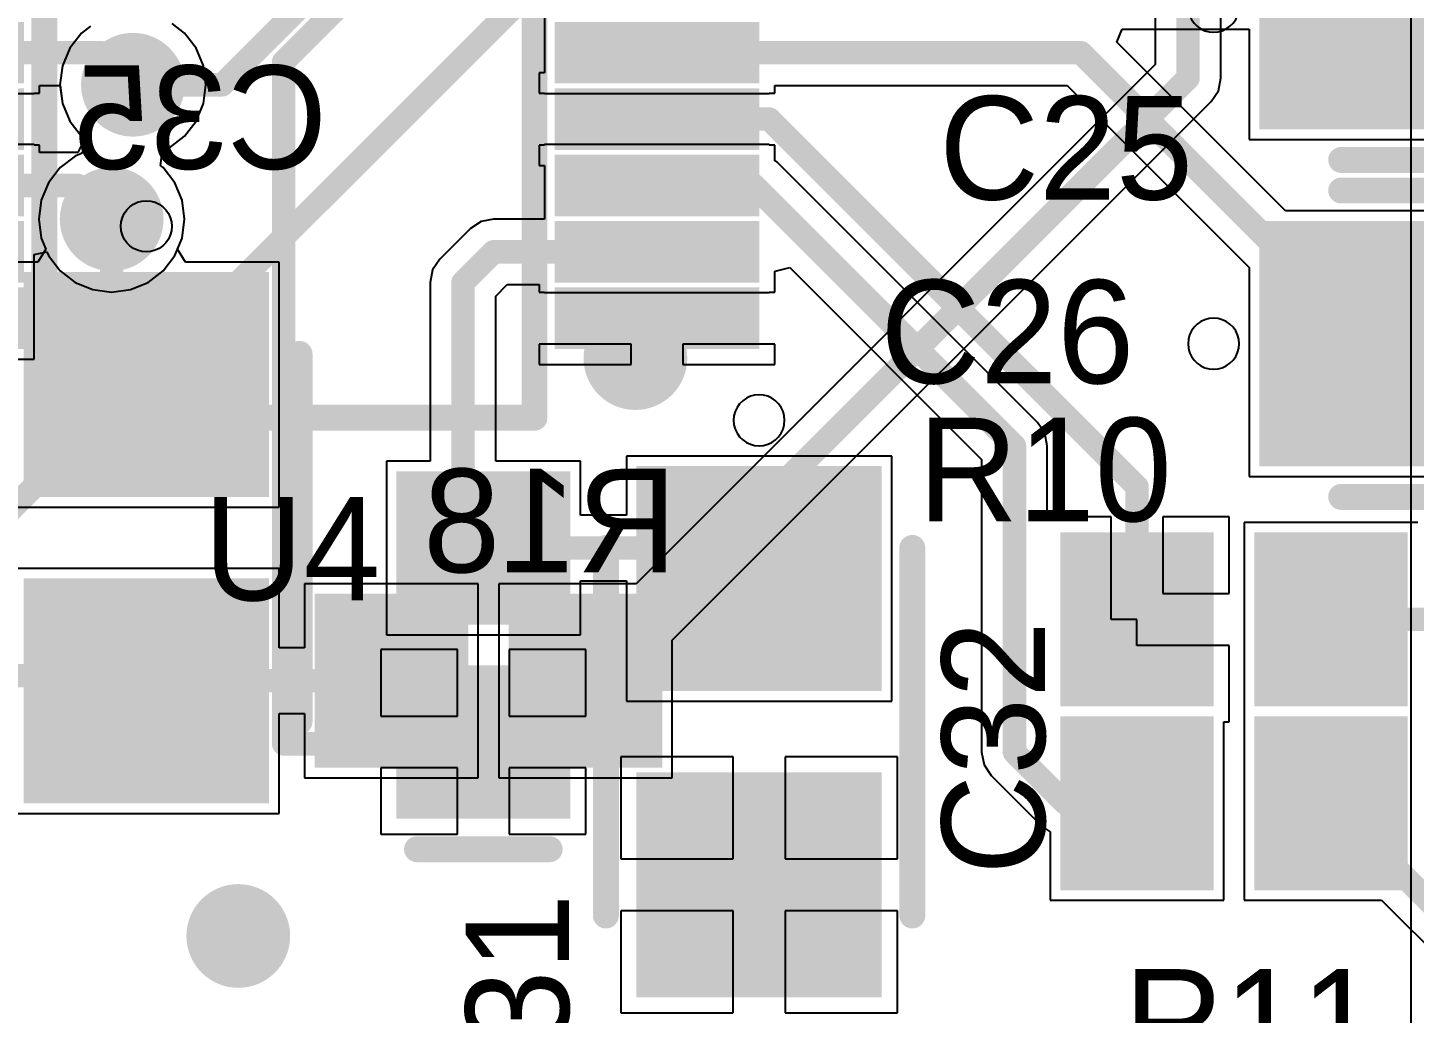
# Model space of a CAD drawing. Header units: millimetres. Extents: x 0 to 7.44, y -3.03 to 0.
# Drawn here: x 5.687 to 6.221, y -1.9 to -1.52 of the extents above; entities that cross this region are included whole.
import ezdxf

# ---------------------------------------------------------------- set-up
doc = ezdxf.new("R2010")
doc.units = ezdxf.units.MM
doc.header["$MEASUREMENT"] = 0
for name, color, linetype in [('BottomLayer', 5, 'Continuous'), ('BottomOverlay', 54, 'Continuous'), ('BottomPaste', 16, 'Continuous'), ('BottomSolder', 6, 'Continuous'), ('MidLayer1', 16, 'Continuous'), ('MidLayer2', 76, 'Continuous'), ('MultiLayer', 9, 'Continuous'), ('TopLayer', 1, 'Continuous'), ('TopOverlay', 2, 'Continuous'), ('TopPaste', 8, 'Continuous'), ('TopSolder', 216, 'Continuous'), ('ViaHoleLayer', 16, 'Continuous')]:
    doc.layers.add(name, color=color, linetype=linetype)

# ---------------------------------------------------------------- blocks, each defined once
blk = doc.blocks.new('WM8731_81')
at = {"layer": 'TopLayer'}
for points in [[(-0.17717, 0.15846), (-0.1063, 0.15846), (-0.17717, 0.17421), (-0.1063, 0.17421)], [(0.1063, 0.15846), (0.17716, 0.15846), (0.1063, 0.17421), (0.17716, 0.17421)], [(-0.17717, 0.13287), (-0.1063, 0.13287), (-0.17717, 0.14862), (-0.1063, 0.14862)], [(0.1063, 0.13287), (0.17716, 0.13287), (0.1063, 0.14862), (0.17716, 0.14862)], [(-0.17717, 0.10728), (-0.1063, 0.10728), (-0.17717, 0.12303), (-0.1063, 0.12303)], [(0.1063, 0.10728), (0.17716, 0.10728), (0.1063, 0.12303), (0.17716, 0.12303)], [(-0.17717, 0.08169), (-0.1063, 0.08169), (-0.17717, 0.09744), (-0.1063, 0.09744)], [(0.1063, 0.08169), (0.17716, 0.08169), (0.1063, 0.09744), (0.17716, 0.09744)], [(-0.17717, 0.0561), (-0.1063, 0.0561), (-0.17717, 0.07185), (-0.1063, 0.07185)], [(0.1063, 0.0561), (0.17716, 0.0561), (0.1063, 0.07185), (0.17716, 0.07185)], [(-0.17717, 0.03051), (-0.1063, 0.03051), (-0.17717, 0.04626), (-0.1063, 0.04626)], [(0.1063, 0.03051), (0.17716, 0.03051), (0.1063, 0.04626), (0.17716, 0.04626)], [(-0.17717, 0.00492), (-0.1063, 0.00492), (-0.17717, 0.02067), (-0.1063, 0.02067)], [(0.1063, 0.00492), (0.17716, 0.00492), (0.1063, 0.02067), (0.17716, 0.02067)], [(-0.17717, -0.02067), (-0.1063, -0.02067), (-0.17717, -0.00492), (-0.1063, -0.00492)], [(0.1063, -0.02067), (0.17716, -0.02067), (0.1063, -0.00492), (0.17716, -0.00492)], [(-0.17717, -0.04626), (-0.1063, -0.04626), (-0.17717, -0.03051), (-0.1063, -0.03051)], [(0.1063, -0.04626), (0.17716, -0.04626), (0.1063, -0.03051), (0.17716, -0.03051)], [(-0.17717, -0.07185), (-0.1063, -0.07185), (-0.17717, -0.0561), (-0.1063, -0.0561)], [(0.1063, -0.07185), (0.17716, -0.07185), (0.1063, -0.0561), (0.17716, -0.0561)], [(-0.17717, -0.09744), (-0.1063, -0.09744), (-0.17717, -0.08169), (-0.1063, -0.08169)], [(0.1063, -0.09744), (0.17716, -0.09744), (0.1063, -0.08169), (0.17716, -0.08169)], [(-0.17717, -0.12303), (-0.1063, -0.12303), (-0.17717, -0.10728), (-0.1063, -0.10728)], [(0.1063, -0.12303), (0.17716, -0.12303), (0.1063, -0.10728), (0.17716, -0.10728)], [(-0.17717, -0.14862), (-0.1063, -0.14862), (-0.17717, -0.13287), (-0.1063, -0.13287)], [(0.1063, -0.14862), (0.17716, -0.14862), (0.1063, -0.13287), (0.17716, -0.13287)], [(-0.17717, -0.17421), (-0.1063, -0.17421), (-0.17717, -0.15846), (-0.1063, -0.15846)], [(0.1063, -0.17421), (0.17717, -0.17421), (0.1063, -0.15846), (0.17717, -0.15846)]]:
    blk.add_solid(points, dxfattribs=at)
at = {"layer": 'TopOverlay', "const_width": 0.01}
for points in [[(-0.0945, 0.20472), (-0.02757, 0.20472)], [(-0.0945, -0.20472), (-0.0945, 0.20472)], [(0.02757, 0.20472), (0.0945, 0.20472)], [(0.0945, -0.20472), (0.0945, 0.20472)], [(-0.0945, -0.20472), (0.0945, -0.20472)]]:
    blk.add_lwpolyline(points, dxfattribs=at)
at = {"layer": 'TopOverlay', "const_width": 0.005}
for points in [[(-0.097, 0.20472, 1), (-0.092, 0.20472, 1)], [(-0.097, 0.20472, 1), (-0.092, 0.20472, 1)], [(-0.03007, 0.20472, 1), (-0.02507, 0.20472, 1)], [(-0.03004, 0.20488, 1), (-0.02504, 0.20488, 1)], [(0.02504, 0.20488, 1), (0.03004, 0.20488, 1)], [(0.02507, 0.20472, 1), (0.03007, 0.20472, 1)], [(0.092, 0.20472, 1), (0.097, 0.20472, 1)], [(0.092, 0.20472, 1), (0.097, 0.20472, 1)], [(-0.097, -0.20472, 1), (-0.092, -0.20472, 1)], [(-0.097, -0.20472, 1), (-0.092, -0.20472, 1)], [(0.092, -0.20472, 1), (0.097, -0.20472, 1)], [(0.092, -0.20472, 1), (0.097, -0.20472, 1)]]:
    blk.add_lwpolyline(points, format="xyb", close=True, dxfattribs=at)
at = {"layer": 'TopOverlay', "const_width": 0.01}
blk.add_lwpolyline([(0.02754, 0.20488, -1.150378), (-0.02754, 0.20488)], format="xyb", dxfattribs=at)
at = {"layer": 'TopPaste'}
for points in [[(-0.17717, 0.15846), (-0.1063, 0.15846), (-0.17717, 0.17421), (-0.1063, 0.17421)], [(0.1063, 0.15846), (0.17716, 0.15846), (0.1063, 0.17421), (0.17716, 0.17421)], [(-0.17717, 0.13287), (-0.1063, 0.13287), (-0.17717, 0.14862), (-0.1063, 0.14862)], [(0.1063, 0.13287), (0.17716, 0.13287), (0.1063, 0.14862), (0.17716, 0.14862)], [(-0.17717, 0.10728), (-0.1063, 0.10728), (-0.17717, 0.12303), (-0.1063, 0.12303)], [(0.1063, 0.10728), (0.17716, 0.10728), (0.1063, 0.12303), (0.17716, 0.12303)], [(-0.17717, 0.08169), (-0.1063, 0.08169), (-0.17717, 0.09744), (-0.1063, 0.09744)], [(0.1063, 0.08169), (0.17716, 0.08169), (0.1063, 0.09744), (0.17716, 0.09744)], [(-0.17717, 0.0561), (-0.1063, 0.0561), (-0.17717, 0.07185), (-0.1063, 0.07185)], [(0.1063, 0.0561), (0.17716, 0.0561), (0.1063, 0.07185), (0.17716, 0.07185)], [(-0.17717, 0.03051), (-0.1063, 0.03051), (-0.17717, 0.04626), (-0.1063, 0.04626)], [(0.1063, 0.03051), (0.17716, 0.03051), (0.1063, 0.04626), (0.17716, 0.04626)], [(-0.17717, 0.00492), (-0.1063, 0.00492), (-0.17717, 0.02067), (-0.1063, 0.02067)], [(0.1063, 0.00492), (0.17716, 0.00492), (0.1063, 0.02067), (0.17716, 0.02067)], [(-0.17717, -0.02067), (-0.1063, -0.02067), (-0.17717, -0.00492), (-0.1063, -0.00492)], [(0.1063, -0.02067), (0.17716, -0.02067), (0.1063, -0.00492), (0.17716, -0.00492)], [(-0.17717, -0.04626), (-0.1063, -0.04626), (-0.17717, -0.03051), (-0.1063, -0.03051)], [(0.1063, -0.04626), (0.17716, -0.04626), (0.1063, -0.03051), (0.17716, -0.03051)], [(-0.17717, -0.07185), (-0.1063, -0.07185), (-0.17717, -0.0561), (-0.1063, -0.0561)], [(0.1063, -0.07185), (0.17716, -0.07185), (0.1063, -0.0561), (0.17716, -0.0561)], [(-0.17717, -0.09744), (-0.1063, -0.09744), (-0.17717, -0.08169), (-0.1063, -0.08169)], [(0.1063, -0.09744), (0.17716, -0.09744), (0.1063, -0.08169), (0.17716, -0.08169)], [(-0.17717, -0.12303), (-0.1063, -0.12303), (-0.17717, -0.10728), (-0.1063, -0.10728)], [(0.1063, -0.12303), (0.17716, -0.12303), (0.1063, -0.10728), (0.17716, -0.10728)], [(-0.17717, -0.14862), (-0.1063, -0.14862), (-0.17717, -0.13287), (-0.1063, -0.13287)], [(0.1063, -0.14862), (0.17716, -0.14862), (0.1063, -0.13287), (0.17716, -0.13287)], [(-0.17717, -0.17421), (-0.1063, -0.17421), (-0.17717, -0.15846), (-0.1063, -0.15846)], [(0.1063, -0.17421), (0.17717, -0.17421), (0.1063, -0.15846), (0.17717, -0.15846)]]:
    blk.add_solid(points, dxfattribs=at)
at = {"layer": 'TopSolder'}
for points in [[(-0.18117, 0.15446), (-0.1023, 0.15446), (-0.18117, 0.17821), (-0.1023, 0.17821)], [(0.1023, 0.15446), (0.18116, 0.15446), (0.1023, 0.17821), (0.18116, 0.17821)], [(-0.18117, 0.12887), (-0.1023, 0.12887), (-0.18117, 0.15262), (-0.1023, 0.15262)], [(0.1023, 0.12887), (0.18116, 0.12887), (0.1023, 0.15262), (0.18116, 0.15262)], [(-0.18117, 0.10328), (-0.1023, 0.10328), (-0.18117, 0.12703), (-0.1023, 0.12703)], [(0.1023, 0.10328), (0.18116, 0.10328), (0.1023, 0.12703), (0.18116, 0.12703)], [(-0.18117, 0.07769), (-0.1023, 0.07769), (-0.18117, 0.10144), (-0.1023, 0.10144)], [(0.1023, 0.07769), (0.18116, 0.07769), (0.1023, 0.10144), (0.18116, 0.10144)], [(-0.18117, 0.0521), (-0.1023, 0.0521), (-0.18117, 0.07585), (-0.1023, 0.07585)], [(0.1023, 0.0521), (0.18116, 0.0521), (0.1023, 0.07585), (0.18116, 0.07585)], [(-0.18117, 0.02651), (-0.1023, 0.02651), (-0.18117, 0.05026), (-0.1023, 0.05026)], [(0.1023, 0.02651), (0.18116, 0.02651), (0.1023, 0.05026), (0.18116, 0.05026)], [(-0.18117, 0.00092), (-0.1023, 0.00092), (-0.18117, 0.02467), (-0.1023, 0.02467)], [(0.1023, 0.00092), (0.18116, 0.00092), (0.1023, 0.02467), (0.18116, 0.02467)], [(-0.18117, -0.02467), (-0.1023, -0.02467), (-0.18117, -0.00092), (-0.1023, -0.00092)], [(0.1023, -0.02467), (0.18116, -0.02467), (0.1023, -0.00092), (0.18116, -0.00092)], [(-0.18117, -0.05026), (-0.1023, -0.05026), (-0.18117, -0.02651), (-0.1023, -0.02651)], [(0.1023, -0.05026), (0.18116, -0.05026), (0.1023, -0.02651), (0.18116, -0.02651)], [(-0.18117, -0.07585), (-0.1023, -0.07585), (-0.18117, -0.0521), (-0.1023, -0.0521)], [(0.1023, -0.07585), (0.18116, -0.07585), (0.1023, -0.0521), (0.18116, -0.0521)], [(-0.18117, -0.10144), (-0.1023, -0.10144), (-0.18117, -0.07769), (-0.1023, -0.07769)], [(0.1023, -0.10144), (0.18116, -0.10144), (0.1023, -0.07769), (0.18116, -0.07769)], [(-0.18117, -0.12703), (-0.1023, -0.12703), (-0.18117, -0.10328), (-0.1023, -0.10328)], [(0.1023, -0.12703), (0.18116, -0.12703), (0.1023, -0.10328), (0.18116, -0.10328)], [(-0.18117, -0.15262), (-0.1023, -0.15262), (-0.18117, -0.12887), (-0.1023, -0.12887)], [(0.1023, -0.15262), (0.18116, -0.15262), (0.1023, -0.12887), (0.18116, -0.12887)], [(-0.18117, -0.17821), (-0.1023, -0.17821), (-0.18117, -0.15446), (-0.1023, -0.15446)], [(0.1023, -0.17821), (0.18117, -0.17821), (0.1023, -0.15446), (0.18117, -0.15446)]]:
    blk.add_solid(points, dxfattribs=at)
blk = doc.blocks.new('RES_0805_82')
at = {"layer": 'TopLayer'}
for points in [[(-0.06299, -0.02953), (-0.01181, -0.02953), (-0.06299, 0.02953), (-0.01181, 0.02953)], [(0.01181, -0.02953), (0.06299, -0.02953), (0.01181, 0.02953), (0.06299, 0.02953)]]:
    blk.add_solid(points, dxfattribs=at)
at = {"layer": 'TopPaste'}
for points in [[(-0.06299, -0.02953), (-0.01181, -0.02953), (-0.06299, 0.02953), (-0.01181, 0.02953)], [(0.01181, -0.02953), (0.06299, -0.02953), (0.01181, 0.02953), (0.06299, 0.02953)]]:
    blk.add_solid(points, dxfattribs=at)
at = {"layer": 'TopSolder'}
for points in [[(-0.06699, -0.03353), (-0.00781, -0.03353), (-0.06699, 0.03353), (-0.00781, 0.03353)], [(0.00781, -0.03353), (0.06699, -0.03353), (0.00781, 0.03353), (0.06699, 0.03353)]]:
    blk.add_solid(points, dxfattribs=at)
blk = doc.blocks.new('CAPAE_4_3_4_3_5_4_84')
at = {"layer": 'TopLayer'}
for points in [[(-0.08268, -0.04331), (-0.00394, -0.04331), (-0.08268, 0.04331), (-0.00394, 0.04331)], [(0.03543, -0.04331), (0.11417, -0.04331), (0.03543, 0.04331), (0.11417, 0.04331)]]:
    blk.add_solid(points, dxfattribs=at)
at = {"layer": 'TopOverlay'}
for p, q in [((-0.11187, 0.00632), (-0.11285, 0.00492)), ((-0.11066, 0.00754), (-0.11187, 0.00632)), ((-0.10925, 0.00852), (-0.11066, 0.00754)), ((-0.1077, 0.00924), (-0.10925, 0.00852)), ((-0.10604, 0.00969), (-0.1077, 0.00924)), ((-0.10433, 0.00984), (-0.10604, 0.00969)), ((-0.10262, 0.00969), (-0.10433, 0.00984)), ((-0.10096, 0.00924), (-0.10262, 0.00969)), ((-0.09941, 0.00852), (-0.10096, 0.00924)), ((-0.098, 0.00754), (-0.09941, 0.00852)), ((-0.09679, 0.00632), (-0.098, 0.00754)), ((-0.09581, 0.00492), (-0.09679, 0.00632)), ((-0.11402, 0.00171), (-0.11417, 0)), ((-0.11417, 0), (-0.11402, -0.00171)), ((-0.11358, 0.00337), (-0.11402, 0.00171)), ((-0.11285, 0.00492), (-0.11358, 0.00337)), ((-0.09508, 0.00337), (-0.09581, 0.00492)), ((-0.09464, 0.00171), (-0.09508, 0.00337)), ((-0.09449, 0), (-0.09464, 0.00171)), ((-0.09464, -0.00171), (-0.09449, 0)), ((-0.09449, 0), (-0.09449, 0)), ((-0.11402, -0.00171), (-0.11358, -0.00337)), ((-0.11358, -0.00337), (-0.11285, -0.00492)), ((-0.11285, -0.00492), (-0.11187, -0.00632)), ((-0.09679, -0.00632), (-0.09581, -0.00492)), ((-0.09581, -0.00492), (-0.09508, -0.00337)), ((-0.09508, -0.00337), (-0.09464, -0.00171)), ((-0.11187, -0.00632), (-0.11066, -0.00754)), ((-0.11066, -0.00754), (-0.10925, -0.00852)), ((-0.10925, -0.00852), (-0.1077, -0.00924)), ((-0.1077, -0.00924), (-0.10604, -0.00969)), ((-0.10604, -0.00969), (-0.10433, -0.00984)), ((-0.10433, -0.00984), (-0.10262, -0.00969)), ((-0.10262, -0.00969), (-0.10096, -0.00924)), ((-0.10096, -0.00924), (-0.09941, -0.00852)), ((-0.09941, -0.00852), (-0.098, -0.00754)), ((-0.098, -0.00754), (-0.09679, -0.00632))]:
    blk.add_line(p, q, dxfattribs=at)
at = {"layer": 'TopOverlay', "const_width": 0.01}
for points in [[(0.08661, 0.05906), (-0.05512, 0.05906)], [(0.08661, -0.05906), (-0.05512, -0.05906)]]:
    blk.add_lwpolyline(points, dxfattribs=at)
at = {"layer": 'TopOverlay', "const_width": 0.005}
for points in [[(-0.05762, 0.05906, 1), (-0.05262, 0.05906, 1)], [(0.08411, 0.05906, 1), (0.08911, 0.05906, 1)], [(-0.05762, -0.05906, 1), (-0.05262, -0.05906, 1)], [(0.08411, -0.05906, 1), (0.08911, -0.05906, 1)]]:
    blk.add_lwpolyline(points, format="xyb", close=True, dxfattribs=at)
at = {"layer": 'TopPaste'}
for points in [[(-0.08268, -0.04331), (-0.00394, -0.04331), (-0.08268, 0.04331), (-0.00394, 0.04331)], [(0.03543, -0.04331), (0.11417, -0.04331), (0.03543, 0.04331), (0.11417, 0.04331)]]:
    blk.add_solid(points, dxfattribs=at)
at = {"layer": 'TopSolder'}
for points in [[(-0.08668, -0.04731), (0.00006, -0.04731), (-0.08668, 0.04731), (0.00006, 0.04731)], [(0.03143, -0.04731), (0.11817, -0.04731), (0.03143, 0.04731), (0.11817, 0.04731)]]:
    blk.add_solid(points, dxfattribs=at)
blk = doc.blocks.new('CAPAE_4_3_4_3_5_4_86')
at = {"layer": 'TopLayer'}
for points in [[(-0.08268, -0.04331), (-0.00394, -0.04331), (-0.08268, 0.04331), (-0.00394, 0.04331)], [(0.03543, -0.04331), (0.11417, -0.04331), (0.03543, 0.04331), (0.11417, 0.04331)]]:
    blk.add_solid(points, dxfattribs=at)
at = {"layer": 'TopOverlay'}
for p, q in [((-0.11187, 0.00632), (-0.11285, 0.00492)), ((-0.11066, 0.00754), (-0.11187, 0.00632)), ((-0.10925, 0.00852), (-0.11066, 0.00754)), ((-0.1077, 0.00924), (-0.10925, 0.00852)), ((-0.10604, 0.00969), (-0.1077, 0.00924)), ((-0.10433, 0.00984), (-0.10604, 0.00969)), ((-0.10262, 0.00969), (-0.10433, 0.00984)), ((-0.10096, 0.00924), (-0.10262, 0.00969)), ((-0.09941, 0.00852), (-0.10096, 0.00924)), ((-0.098, 0.00754), (-0.09941, 0.00852)), ((-0.09679, 0.00632), (-0.098, 0.00754)), ((-0.09581, 0.00492), (-0.09679, 0.00632)), ((-0.11402, 0.00171), (-0.11417, 0)), ((-0.11417, 0), (-0.11402, -0.00171)), ((-0.11358, 0.00337), (-0.11402, 0.00171)), ((-0.11285, 0.00492), (-0.11358, 0.00337)), ((-0.09508, 0.00337), (-0.09581, 0.00492)), ((-0.09464, 0.00171), (-0.09508, 0.00337)), ((-0.09449, 0), (-0.09464, 0.00171)), ((-0.09464, -0.00171), (-0.09449, 0)), ((-0.09449, 0), (-0.09449, 0)), ((-0.11402, -0.00171), (-0.11358, -0.00337)), ((-0.11358, -0.00337), (-0.11285, -0.00492)), ((-0.11285, -0.00492), (-0.11187, -0.00632)), ((-0.09679, -0.00632), (-0.09581, -0.00492)), ((-0.09581, -0.00492), (-0.09508, -0.00337)), ((-0.09508, -0.00337), (-0.09464, -0.00171)), ((-0.11187, -0.00632), (-0.11066, -0.00754)), ((-0.11066, -0.00754), (-0.10925, -0.00852)), ((-0.10925, -0.00852), (-0.1077, -0.00924)), ((-0.1077, -0.00924), (-0.10604, -0.00969)), ((-0.10604, -0.00969), (-0.10433, -0.00984)), ((-0.10433, -0.00984), (-0.10262, -0.00969)), ((-0.10262, -0.00969), (-0.10096, -0.00924)), ((-0.10096, -0.00924), (-0.09941, -0.00852)), ((-0.09941, -0.00852), (-0.098, -0.00754)), ((-0.098, -0.00754), (-0.09679, -0.00632))]:
    blk.add_line(p, q, dxfattribs=at)
at = {"layer": 'TopOverlay', "const_width": 0.01}
for points in [[(-0.05512, 0.05906), (0.08661, 0.05906)], [(-0.05512, -0.05906), (0.08661, -0.05906)]]:
    blk.add_lwpolyline(points, dxfattribs=at)
at = {"layer": 'TopOverlay', "const_width": 0.005}
for points in [[(-0.05762, 0.05906, 1), (-0.05262, 0.05906, 1)], [(0.08411, 0.05906, 1), (0.08911, 0.05906, 1)], [(-0.05762, -0.05906, 1), (-0.05262, -0.05906, 1)], [(0.08411, -0.05906, 1), (0.08911, -0.05906, 1)]]:
    blk.add_lwpolyline(points, format="xyb", close=True, dxfattribs=at)
at = {"layer": 'TopPaste'}
for points in [[(-0.08268, -0.04331), (-0.00394, -0.04331), (-0.08268, 0.04331), (-0.00394, 0.04331)], [(0.03543, -0.04331), (0.11417, -0.04331), (0.03543, 0.04331), (0.11417, 0.04331)]]:
    blk.add_solid(points, dxfattribs=at)
at = {"layer": 'TopSolder'}
for points in [[(-0.08668, -0.04731), (0.00006, -0.04731), (-0.08668, 0.04731), (0.00006, 0.04731)], [(0.03143, -0.04731), (0.11817, -0.04731), (0.03143, 0.04731), (0.11817, 0.04731)]]:
    blk.add_solid(points, dxfattribs=at)
blk = doc.blocks.new('CAPAE_4_3_4_3_5_4_150')
at = {"layer": 'TopLayer'}
for points in [[(-0.08268, -0.04331), (-0.00394, -0.04331), (-0.08268, 0.04331), (-0.00394, 0.04331)], [(0.03543, -0.04331), (0.11417, -0.04331), (0.03543, 0.04331), (0.11417, 0.04331)]]:
    blk.add_solid(points, dxfattribs=at)
at = {"layer": 'TopOverlay'}
for p, q in [((-0.11187, 0.00632), (-0.11285, 0.00492)), ((-0.11066, 0.00754), (-0.11187, 0.00632)), ((-0.10925, 0.00852), (-0.11066, 0.00754)), ((-0.1077, 0.00924), (-0.10925, 0.00852)), ((-0.10604, 0.00969), (-0.1077, 0.00924)), ((-0.10433, 0.00984), (-0.10604, 0.00969)), ((-0.10262, 0.00969), (-0.10433, 0.00984)), ((-0.10096, 0.00924), (-0.10262, 0.00969)), ((-0.09941, 0.00852), (-0.10096, 0.00924)), ((-0.098, 0.00754), (-0.09941, 0.00852)), ((-0.09679, 0.00632), (-0.098, 0.00754)), ((-0.09581, 0.00492), (-0.09679, 0.00632)), ((-0.11402, 0.00171), (-0.11417, 0)), ((-0.11417, 0), (-0.11402, -0.00171)), ((-0.11358, 0.00337), (-0.11402, 0.00171)), ((-0.11285, 0.00492), (-0.11358, 0.00337)), ((-0.09508, 0.00337), (-0.09581, 0.00492)), ((-0.09464, 0.00171), (-0.09508, 0.00337)), ((-0.09449, 0), (-0.09464, 0.00171)), ((-0.09464, -0.00171), (-0.09449, 0)), ((-0.09449, 0), (-0.09449, 0)), ((-0.11402, -0.00171), (-0.11358, -0.00337)), ((-0.11358, -0.00337), (-0.11285, -0.00492)), ((-0.11285, -0.00492), (-0.11187, -0.00632)), ((-0.09679, -0.00632), (-0.09581, -0.00492)), ((-0.09581, -0.00492), (-0.09508, -0.00337)), ((-0.09508, -0.00337), (-0.09464, -0.00171)), ((-0.11187, -0.00632), (-0.11066, -0.00754)), ((-0.11066, -0.00754), (-0.10925, -0.00852)), ((-0.10925, -0.00852), (-0.1077, -0.00924)), ((-0.1077, -0.00924), (-0.10604, -0.00969)), ((-0.10604, -0.00969), (-0.10433, -0.00984)), ((-0.10433, -0.00984), (-0.10262, -0.00969)), ((-0.10262, -0.00969), (-0.10096, -0.00924)), ((-0.10096, -0.00924), (-0.09941, -0.00852)), ((-0.09941, -0.00852), (-0.098, -0.00754)), ((-0.098, -0.00754), (-0.09679, -0.00632))]:
    blk.add_line(p, q, dxfattribs=at)
at = {"layer": 'TopOverlay', "const_width": 0.01}
for points in [[(-0.05512, 0.05906), (0.08661, 0.05906)], [(-0.05512, -0.05906), (0.08661, -0.05906)]]:
    blk.add_lwpolyline(points, dxfattribs=at)
at = {"layer": 'TopOverlay', "const_width": 0.005}
for points in [[(-0.05762, 0.05906, 1), (-0.05262, 0.05906, 1)], [(0.08411, 0.05906, 1), (0.08911, 0.05906, 1)], [(-0.05762, -0.05906, 1), (-0.05262, -0.05906, 1)], [(0.08411, -0.05906, 1), (0.08911, -0.05906, 1)]]:
    blk.add_lwpolyline(points, format="xyb", close=True, dxfattribs=at)
at = {"layer": 'TopPaste'}
for points in [[(-0.08268, -0.04331), (-0.00394, -0.04331), (-0.08268, 0.04331), (-0.00394, 0.04331)], [(0.03543, -0.04331), (0.11417, -0.04331), (0.03543, 0.04331), (0.11417, 0.04331)]]:
    blk.add_solid(points, dxfattribs=at)
at = {"layer": 'TopSolder'}
for points in [[(-0.08668, -0.04731), (0.00006, -0.04731), (-0.08668, 0.04731), (0.00006, 0.04731)], [(0.03143, -0.04731), (0.11817, -0.04731), (0.03143, 0.04731), (0.11817, 0.04731)]]:
    blk.add_solid(points, dxfattribs=at)
blk = doc.blocks.new('RES_0805_B_151')
at = {"layer": 'BottomLayer'}
for points in [[(-0.06299, -0.02953), (-0.01181, -0.02953), (-0.06299, 0.02953), (-0.01181, 0.02953)], [(0.01181, -0.02953), (0.06299, -0.02953), (0.01181, 0.02953), (0.06299, 0.02953)]]:
    blk.add_solid(points, dxfattribs=at)
at = {"layer": 'BottomPaste'}
for points in [[(-0.06299, -0.02953), (-0.01181, -0.02953), (-0.06299, 0.02953), (-0.01181, 0.02953)], [(0.01181, -0.02953), (0.06299, -0.02953), (0.01181, 0.02953), (0.06299, 0.02953)]]:
    blk.add_solid(points, dxfattribs=at)
at = {"layer": 'BottomSolder'}
for points in [[(-0.06699, -0.03353), (-0.00781, -0.03353), (-0.06699, 0.03353), (-0.00781, 0.03353)], [(0.00781, -0.03353), (0.06699, -0.03353), (0.00781, 0.03353), (0.06699, 0.03353)]]:
    blk.add_solid(points, dxfattribs=at)
blk = doc.blocks.new('RES_0805_153')
at = {"layer": 'TopLayer'}
for points in [[(-0.06299, -0.02953), (-0.01181, -0.02953), (-0.06299, 0.02953), (-0.01181, 0.02953)], [(0.01181, -0.02953), (0.06299, -0.02953), (0.01181, 0.02953), (0.06299, 0.02953)]]:
    blk.add_solid(points, dxfattribs=at)
at = {"layer": 'TopPaste'}
for points in [[(-0.06299, -0.02953), (-0.01181, -0.02953), (-0.06299, 0.02953), (-0.01181, 0.02953)], [(0.01181, -0.02953), (0.06299, -0.02953), (0.01181, 0.02953), (0.06299, 0.02953)]]:
    blk.add_solid(points, dxfattribs=at)
at = {"layer": 'TopSolder'}
for points in [[(-0.06699, -0.03353), (-0.00781, -0.03353), (-0.06699, 0.03353), (-0.00781, 0.03353)], [(0.00781, -0.03353), (0.06699, -0.03353), (0.00781, 0.03353), (0.06699, 0.03353)]]:
    blk.add_solid(points, dxfattribs=at)
blk = doc.blocks.new('CAPAE_4_3_4_3_5_4_B_197')
at = {"layer": 'BottomLayer'}
for points in [[(-0.08268, -0.04331), (-0.00394, -0.04331), (-0.08268, 0.04331), (-0.00394, 0.04331)], [(0.03543, -0.04331), (0.11417, -0.04331), (0.03543, 0.04331), (0.11417, 0.04331)]]:
    blk.add_solid(points, dxfattribs=at)
at = {"layer": 'BottomOverlay'}
for p, q in [((-0.11285, 0.00492), (-0.11187, 0.00632)), ((-0.11187, 0.00632), (-0.11066, 0.00754)), ((-0.11066, 0.00754), (-0.10925, 0.00852)), ((-0.10925, 0.00852), (-0.1077, 0.00924)), ((-0.1077, 0.00924), (-0.10604, 0.00969)), ((-0.10604, 0.00969), (-0.10433, 0.00984)), ((-0.10433, 0.00984), (-0.10262, 0.00969)), ((-0.10262, 0.00969), (-0.10096, 0.00924)), ((-0.10096, 0.00924), (-0.09941, 0.00852)), ((-0.09941, 0.00852), (-0.098, 0.00754)), ((-0.098, 0.00754), (-0.09679, 0.00632)), ((-0.09679, 0.00632), (-0.09581, 0.00492)), ((-0.11417, 0), (-0.11402, 0.00171)), ((-0.11402, -0.00171), (-0.11417, 0)), ((-0.11402, 0.00171), (-0.11358, 0.00337)), ((-0.11358, 0.00337), (-0.11285, 0.00492)), ((-0.09581, 0.00492), (-0.09508, 0.00337)), ((-0.09508, 0.00337), (-0.09464, 0.00171)), ((-0.09464, 0.00171), (-0.09449, 0)), ((-0.09449, 0), (-0.09464, -0.00171)), ((-0.09449, 0), (-0.09449, 0)), ((-0.11358, -0.00337), (-0.11402, -0.00171)), ((-0.11285, -0.00492), (-0.11358, -0.00337)), ((-0.11187, -0.00632), (-0.11285, -0.00492)), ((-0.09581, -0.00492), (-0.09679, -0.00632)), ((-0.09508, -0.00337), (-0.09581, -0.00492)), ((-0.09464, -0.00171), (-0.09508, -0.00337)), ((-0.11066, -0.00754), (-0.11187, -0.00632)), ((-0.10925, -0.00852), (-0.11066, -0.00754)), ((-0.1077, -0.00924), (-0.10925, -0.00852)), ((-0.10604, -0.00969), (-0.1077, -0.00924)), ((-0.10433, -0.00984), (-0.10604, -0.00969)), ((-0.10262, -0.00969), (-0.10433, -0.00984)), ((-0.10096, -0.00924), (-0.10262, -0.00969)), ((-0.09941, -0.00852), (-0.10096, -0.00924)), ((-0.098, -0.00754), (-0.09941, -0.00852)), ((-0.09679, -0.00632), (-0.098, -0.00754))]:
    blk.add_line(p, q, dxfattribs=at)
at = {"layer": 'BottomOverlay', "const_width": 0.01}
for points in [[(0.08661, 0.05906), (-0.05512, 0.05906)], [(0.08661, -0.05906), (-0.05512, -0.05906)]]:
    blk.add_lwpolyline(points, dxfattribs=at)
at = {"layer": 'BottomOverlay', "const_width": 0.005}
for points in [[(-0.05762, 0.05906, 1), (-0.05262, 0.05906, 1)], [(0.08411, 0.05906, 1), (0.08911, 0.05906, 1)], [(-0.05762, -0.05906, 1), (-0.05262, -0.05906, 1)], [(0.08411, -0.05906, 1), (0.08911, -0.05906, 1)]]:
    blk.add_lwpolyline(points, format="xyb", close=True, dxfattribs=at)
at = {"layer": 'BottomPaste'}
for points in [[(-0.08268, -0.04331), (-0.00394, -0.04331), (-0.08268, 0.04331), (-0.00394, 0.04331)], [(0.03543, -0.04331), (0.11417, -0.04331), (0.03543, 0.04331), (0.11417, 0.04331)]]:
    blk.add_solid(points, dxfattribs=at)
at = {"layer": 'BottomSolder'}
for points in [[(-0.08668, -0.04731), (0.00006, -0.04731), (-0.08668, 0.04731), (0.00006, 0.04731)], [(0.03143, -0.04731), (0.11817, -0.04731), (0.03143, 0.04731), (0.11817, 0.04731)]]:
    blk.add_solid(points, dxfattribs=at)
blk = doc.blocks.new('CAP_0805_198')
at = {"layer": 'TopLayer'}
for points in [[(-0.05511, -0.02953), (-0.00393, -0.02953), (-0.05511, 0.02953), (-0.00393, 0.02953)], [(0.0197, -0.02953), (0.07088, -0.02953), (0.0197, 0.02953), (0.07088, 0.02953)]]:
    blk.add_solid(points, dxfattribs=at)
at = {"layer": 'TopOverlay', "const_width": 0.01}
blk.add_lwpolyline([(-0.07088, 0.02557), (-0.07088, -0.02557)], dxfattribs=at)
at = {"layer": 'TopOverlay', "const_width": 0.005}
for points in [[(-0.07338, 0.02557, 1), (-0.06838, 0.02557, 1)], [(-0.07338, -0.02557, 1), (-0.06838, -0.02557, 1)]]:
    blk.add_lwpolyline(points, format="xyb", close=True, dxfattribs=at)
at = {"layer": 'TopPaste'}
for points in [[(-0.05511, -0.02953), (-0.00393, -0.02953), (-0.05511, 0.02953), (-0.00393, 0.02953)], [(0.0197, -0.02953), (0.07088, -0.02953), (0.0197, 0.02953), (0.07088, 0.02953)]]:
    blk.add_solid(points, dxfattribs=at)
at = {"layer": 'TopSolder'}
for points in [[(-0.05911, -0.03353), (0.00007, -0.03353), (-0.05911, 0.03353), (0.00007, 0.03353)], [(0.0157, -0.03353), (0.07488, -0.03353), (0.0157, 0.03353), (0.07488, 0.03353)]]:
    blk.add_solid(points, dxfattribs=at)

msp = doc.modelspace()

# ---------------------------------------------------------------- linework, layer by layer
at = {"layer": 'BottomLayer'}
for p, q in [((6.2197, -1.09862), (6.2197, -2.33235)), ((6.12121, -1.17913), (6.12121, -1.53413)), ((6.1465, -1.53937), (6.1465, -1.17913)), ((5.70722, -1.52201), (5.70275, -1.52783)), ((5.71077, -1.51929), (5.70722, -1.52201)), ((5.74698, -1.52201), (5.74218, -1.51833)), ((5.75145, -1.52783), (5.74698, -1.52201)), ((5.70275, -1.52783), (5.69995, -1.53461)), ((5.75426, -1.53461), (5.75145, -1.52783)), ((5.69995, -1.53461), (5.69899, -1.54189)), ((5.75522, -1.54189), (5.75426, -1.53461)), ((6.12121, -1.53413), (5.92109, -1.73425)), ((6.14554, -1.54421), (6.1465, -1.53937)), ((5.69899, -1.54189), (5.69995, -1.54917)), ((5.75426, -1.54917), (5.75522, -1.54189)), ((6.1428, -1.54831), (6.14554, -1.54421)), ((5.69995, -1.54917), (5.70275, -1.55595)), ((5.75145, -1.55595), (5.75426, -1.54917)), ((5.93504, -1.75607), (6.1428, -1.54831)), ((5.70275, -1.55595), (5.70722, -1.56177)), ((5.74698, -1.56177), (5.75145, -1.55595)), ((5.70722, -1.56177), (5.70825, -1.56255)), ((5.70825, -1.56255), (5.70749, -1.56828)), ((5.74116, -1.56624), (5.74698, -1.56177)), ((5.70485, -1.56937), (5.69903, -1.57384)), ((5.70749, -1.56828), (5.70485, -1.56937)), ((5.73777, -1.57306), (5.73852, -1.56733)), ((5.73852, -1.56733), (5.74116, -1.56624)), ((5.69903, -1.57384), (5.69456, -1.57966)), ((5.73879, -1.57384), (5.73777, -1.57306)), ((5.74326, -1.57966), (5.73879, -1.57384)), ((5.69456, -1.57966), (5.69175, -1.58644)), ((5.74607, -1.58644), (5.74326, -1.57966)), ((5.69175, -1.58644), (5.69079, -1.59372)), ((5.74702, -1.59372), (5.74607, -1.58644)), ((5.69079, -1.59372), (5.69175, -1.601)), ((5.74607, -1.601), (5.74702, -1.59372)), ((5.69175, -1.601), (5.69351, -1.60524)), ((5.74431, -1.60524), (5.74607, -1.601)), ((5.69351, -1.60524), (5.69049, -1.61024)), ((5.74733, -1.61024), (5.74431, -1.60524)), ((5.69049, -1.61024), (5.6811, -1.61024)), ((5.78346, -1.61024), (5.74733, -1.61024)), ((5.78346, -1.70472), (5.78346, -1.61024)), ((5.6811, -1.70472), (5.78346, -1.70472)), ((5.78346, -1.72835), (5.6811, -1.72835)), ((5.78346, -1.75901), (5.78346, -1.72835)), ((5.86024, -1.73425), (5.79331, -1.73425)), ((5.79331, -1.73425), (5.79331, -1.75901)), ((5.86024, -1.80906), (5.86024, -1.73425)), ((5.92109, -1.73425), (5.86811, -1.73425)), ((5.86811, -1.73425), (5.86811, -1.80906)), ((5.93504, -1.80906), (5.93504, -1.75607)), ((5.79331, -1.75901), (5.78346, -1.75901)), ((5.78346, -1.82283), (5.78346, -1.7843)), ((5.78346, -1.7843), (5.79331, -1.7843)), ((5.79331, -1.7843), (5.79331, -1.80906)), ((5.79331, -1.80906), (5.86024, -1.80906)), ((5.86811, -1.80906), (5.93504, -1.80906)), ((5.6811, -1.82283), (5.78346, -1.82283))]:
    msp.add_line(p, q, dxfattribs=at)
at = {"layer": 'BottomLayer', "const_width": 0.00906}
for points in [[(6.13386, -1.53937), (6.13386, -1.14567)], [(5.90157, -1.77165), (6.13386, -1.53937)], [(5.71891, -1.64411), (5.71891, -1.59372)], [(5.71891, -1.64411), (5.73228, -1.65748)], [(5.63189, -1.76969), (5.72638, -1.76969)], [(5.72638, -1.76969), (5.73228, -1.77559)], [(5.73228, -1.77559), (5.73622, -1.77165)], [(5.73622, -1.77165), (5.82677, -1.77165)]]:
    msp.add_lwpolyline(points, dxfattribs=at)
at = {"layer": 'BottomLayer'}
for points, const_width in [([(5.7171, -1.54189, 1), (5.7371, -1.54189, 1)], 0.02), ([(6.13159, -1.53937, 1), (6.13612, -1.53937, 1)], 0.00453), ([(6.13159, -1.53937, 1), (6.13612, -1.53937, 1)], 0.00453), ([(5.70891, -1.59372, 1), (5.72891, -1.59372, 1)], 0.02), ([(5.71665, -1.59372, 1), (5.72117, -1.59372, 1)], 0.00453), ([(5.91081, -1.64728, 1), (5.93081, -1.64728, 1)], 0.02), ([(5.71665, -1.64411, 1), (5.72117, -1.64411, 1)], 0.00453), ([(5.71665, -1.64411, 1), (5.72117, -1.64411, 1)], 0.00453), ([(5.73002, -1.65748, 1), (5.73455, -1.65748, 1)], 0.00453), ([(5.72411, -1.76969, 1), (5.72864, -1.76969, 1)], 0.00453), ([(5.72411, -1.76969, 1), (5.72864, -1.76969, 1)], 0.00453), ([(5.73396, -1.77165, 1), (5.73848, -1.77165, 1)], 0.00453), ([(5.73396, -1.77165, 1), (5.73848, -1.77165, 1)], 0.00453), ([(5.82451, -1.77165, 1), (5.82904, -1.77165, 1)], 0.00453), ([(5.89931, -1.77165, 1), (5.90384, -1.77165, 1)], 0.00453), ([(5.73002, -1.77559, 1), (5.73455, -1.77559, 1)], 0.00453), ([(5.73002, -1.77559, 1), (5.73455, -1.77559, 1)], 0.00453), ([(5.75772, -1.87008, 1), (5.77772, -1.87008, 1)], 0.02)]:
    msp.add_lwpolyline(points, format="xyb", close=True, dxfattribs=dict(at, const_width=const_width))
at = {"layer": 'MidLayer1', "const_width": 0.00906}
for points in [[(5.42083, -1.96499), (6.43307, -0.95276)], [(5.76154, -1.54189), (6.01289, -1.29054)], [(5.7271, -1.54189), (5.76154, -1.54189)]]:
    msp.add_lwpolyline(points, dxfattribs=at)
at = {"layer": 'MidLayer1'}
for points, const_width in [([(5.7171, -1.54189, 1), (5.7371, -1.54189, 1)], 0.02), ([(5.72484, -1.54189, 1), (5.72937, -1.54189, 1)], 0.00453), ([(5.75928, -1.54189, 1), (5.76381, -1.54189, 1)], 0.00453), ([(5.75928, -1.54189, 1), (5.76381, -1.54189, 1)], 0.00453), ([(5.70891, -1.59372, 1), (5.72891, -1.59372, 1)], 0.02), ([(5.91081, -1.64728, 1), (5.93081, -1.64728, 1)], 0.02), ([(5.75772, -1.87008, 1), (5.77772, -1.87008, 1)], 0.02)]:
    msp.add_lwpolyline(points, format="xyb", close=True, dxfattribs=dict(at, const_width=const_width))
at = {"layer": 'MidLayer2', "const_width": 0.02}
for points in [[(5.7171, -1.54189, 1), (5.7371, -1.54189, 1)], [(5.70891, -1.59372, 1), (5.72891, -1.59372, 1)], [(5.91081, -1.64728, 1), (5.93081, -1.64728, 1)], [(5.75772, -1.87008, 1), (5.77772, -1.87008, 1)]]:
    msp.add_lwpolyline(points, format="xyb", close=True, dxfattribs=at)
at = {"layer": 'MultiLayer', "const_width": 0.02}
for points in [[(5.7171, -1.54189, 1), (5.7371, -1.54189, 1)], [(5.70891, -1.59372, 1), (5.72891, -1.59372, 1)], [(5.91081, -1.64728, 1), (5.93081, -1.64728, 1)], [(5.75772, -1.87008, 1), (5.77772, -1.87008, 1)]]:
    msp.add_lwpolyline(points, format="xyb", close=True, dxfattribs=at)
at = {"layer": 'TopLayer'}
for p, q in [((5.88583, -1.49409), (5.88583, -1.53724)), ((5.74698, -1.52201), (5.74218, -1.51833)), ((5.75145, -1.52783), (5.74698, -1.52201)), ((6.10639, -1.52552), (6.10846, -1.52052)), ((6.10846, -1.52052), (6.15748, -1.52052)), ((6.15748, -1.52052), (6.15748, -1.56299)), ((5.75426, -1.53461), (5.75145, -1.52783)), ((6.17143, -1.59055), (6.10639, -1.52552)), ((5.75522, -1.54189), (5.75426, -1.53461)), ((5.88583, -1.53724), (5.8837, -1.53724)), ((5.8837, -1.53724), (5.8837, -1.54512)), ((5.6911, -1.54512), (5.6911, -1.54217)), ((5.6911, -1.54217), (5.69903, -1.54217)), ((5.69903, -1.54217), (5.69995, -1.54917)), ((5.75426, -1.54917), (5.75522, -1.54189)), ((5.97457, -1.54512), (5.97457, -1.54217)), ((5.97457, -1.54217), (6.08728, -1.54217)), ((6.08728, -1.54217), (6.15748, -1.61237)), ((5.60236, -1.54528), (5.68898, -1.54528)), ((5.68898, -1.54528), (5.68898, -1.54512)), ((5.68898, -1.54512), (5.6911, -1.54512)), ((5.69995, -1.54917), (5.70275, -1.55595)), ((5.75145, -1.55595), (5.75426, -1.54917)), ((5.8837, -1.54512), (5.88582, -1.54512)), ((5.88582, -1.54512), (5.88582, -1.54528)), ((5.88582, -1.54528), (5.97244, -1.54528)), ((5.97244, -1.54528), (5.97244, -1.54512)), ((5.97244, -1.54512), (5.97457, -1.54512)), ((5.70275, -1.55595), (5.70722, -1.56177)), ((5.74698, -1.56177), (5.75145, -1.55595)), ((5.68898, -1.56496), (5.60236, -1.56496)), ((5.68898, -1.56512), (5.68898, -1.56496)), ((5.6911, -1.56512), (5.68898, -1.56512)), ((5.6911, -1.56806), (5.6911, -1.56512)), ((5.70813, -1.56341), (5.7059, -1.56806)), ((5.70722, -1.56177), (5.70825, -1.56255)), ((5.70825, -1.56255), (5.70813, -1.56341)), ((5.74116, -1.56624), (5.74698, -1.56177)), ((5.88582, -1.56512), (5.8837, -1.56512)), ((5.8837, -1.56512), (5.8837, -1.57299)), ((5.97244, -1.56496), (5.88582, -1.56496)), ((5.88582, -1.56496), (5.88582, -1.56512)), ((5.97244, -1.56512), (5.97244, -1.56496)), ((5.97457, -1.56512), (5.97244, -1.56512)), ((5.97457, -1.57116), (5.97457, -1.56512)), ((6.15748, -1.56299), (6.25197, -1.56299)), ((5.7059, -1.56806), (5.6911, -1.56806)), ((5.73777, -1.57306), (5.73852, -1.56733)), ((5.73852, -1.56733), (5.74116, -1.56624)), ((5.97548, -1.57177), (5.97457, -1.57116)), ((5.73879, -1.57384), (5.73777, -1.57306)), ((5.74326, -1.57966), (5.73879, -1.57384)), ((5.8837, -1.57299), (5.88583, -1.57299)), ((5.88583, -1.57299), (5.88583, -1.59365)), ((6.07587, -1.67216), (5.97548, -1.57177)), ((5.74607, -1.58644), (5.74326, -1.57966)), ((5.74702, -1.59372), (5.74607, -1.58644)), ((6.25197, -1.59055), (6.17143, -1.59055)), ((5.74607, -1.601), (5.74702, -1.59372)), ((5.8572, -1.59736), (5.84539, -1.60917)), ((5.8613, -1.59462), (5.8572, -1.59736)), ((5.86614, -1.59365), (5.8613, -1.59462)), ((5.88583, -1.59365), (5.86614, -1.59365)), ((5.74326, -1.60778), (5.74607, -1.601)), ((5.68898, -1.60736), (5.69398, -1.60636)), ((5.68898, -1.64764), (5.68898, -1.60736)), ((5.69398, -1.60636), (5.69456, -1.60778)), ((5.69456, -1.60778), (5.69903, -1.6136)), ((5.73879, -1.6136), (5.74326, -1.60778)), ((5.69903, -1.6136), (5.70485, -1.61807)), ((5.73297, -1.61807), (5.73879, -1.6136)), ((5.84265, -1.61327), (5.84169, -1.61811)), ((5.84539, -1.60917), (5.84265, -1.61327)), ((5.97457, -1.61402), (5.97465, -1.61378)), ((5.97457, -1.62189), (5.97457, -1.61402)), ((5.97457, -1.61402), (5.97457, -1.61402)), ((5.97465, -1.61378), (5.98031, -1.61237)), ((5.98031, -1.61237), (6.05428, -1.68634)), ((6.15748, -1.61237), (6.15748, -1.69291)), ((5.70485, -1.61807), (5.71163, -1.62088)), ((5.72619, -1.62088), (5.73297, -1.61807)), ((5.84169, -1.61811), (5.84169, -1.68701)), ((5.86698, -1.62335), (5.87138, -1.61894)), ((5.87138, -1.61894), (5.88371, -1.61894)), ((5.88371, -1.61894), (5.88371, -1.62189)), ((5.71163, -1.62088), (5.71891, -1.62183)), ((5.71891, -1.62183), (5.72619, -1.62088)), ((5.86698, -1.68701), (5.86698, -1.62335)), ((5.88371, -1.62189), (5.88582, -1.62189)), ((5.88582, -1.62189), (5.88582, -1.62205)), ((5.88582, -1.62205), (5.97244, -1.62205)), ((5.97244, -1.62205), (5.97244, -1.62189)), ((5.97244, -1.62189), (5.97457, -1.62189)), ((5.91914, -1.64189), (5.88371, -1.64189)), ((5.88371, -1.64189), (5.88371, -1.64976)), ((5.91914, -1.64976), (5.91914, -1.64189)), ((5.97457, -1.64189), (5.93914, -1.64189)), ((5.93914, -1.64189), (5.93914, -1.64976)), ((5.97457, -1.64976), (5.97457, -1.64189)), ((5.66535, -1.64764), (5.68898, -1.64764)), ((5.88371, -1.64976), (5.91914, -1.64976)), ((5.93914, -1.64976), (5.97457, -1.64976)), ((6.07861, -1.67626), (6.07587, -1.67216)), ((6.07957, -1.6811), (6.07861, -1.67626)), ((6.07957, -1.7085), (6.07957, -1.6811)), ((5.84169, -1.68701), (5.8248, -1.68701)), ((5.8248, -1.68701), (5.8248, -1.75394)), ((5.89961, -1.68701), (5.86698, -1.68701)), ((5.89961, -1.70783), (5.89961, -1.68701)), ((6.01969, -1.68504), (5.91732, -1.68504)), ((5.91732, -1.68504), (5.91732, -1.70783)), ((6.01969, -1.77953), (6.01969, -1.68504)), ((6.05428, -1.68634), (6.05428, -1.79921)), ((6.15748, -1.69291), (6.25197, -1.69291)), ((5.91732, -1.70783), (5.89961, -1.70783)), ((6.10417, -1.7085), (6.07957, -1.7085)), ((6.10417, -1.74803), (6.10417, -1.7085)), ((6.14976, -1.7085), (6.12417, -1.7085)), ((6.12417, -1.7085), (6.12417, -1.73803)), ((6.14976, -1.73803), (6.14976, -1.7085)), ((6.22244, -1.71063), (6.15551, -1.71063)), ((6.15551, -1.71063), (6.15551, -1.78543)), ((5.89961, -1.75394), (5.89961, -1.73312)), ((5.89961, -1.73312), (5.91732, -1.73312)), ((5.91732, -1.73312), (5.91732, -1.77953)), ((6.12417, -1.73803), (6.14976, -1.73803)), ((6.11417, -1.74803), (6.10417, -1.74803)), ((6.11417, -1.75803), (6.11417, -1.74803)), ((5.8248, -1.75394), (5.89961, -1.75394)), ((6.14976, -1.75803), (6.11417, -1.75803)), ((6.14976, -1.78756), (6.14976, -1.75803)), ((5.8522, -1.75969), (5.82268, -1.75969)), ((5.82268, -1.75969), (5.82268, -1.78528)), ((5.8522, -1.78528), (5.8522, -1.75969)), ((5.90173, -1.75969), (5.87221, -1.75969)), ((5.87221, -1.75969), (5.87221, -1.78528)), ((5.90173, -1.78528), (5.90173, -1.75969)), ((5.91732, -1.77953), (6.01969, -1.77953)), ((5.82268, -1.78528), (5.8522, -1.78528)), ((5.87221, -1.78528), (5.90173, -1.78528)), ((6.14764, -1.8563), (6.14764, -1.78756)), ((6.14764, -1.78756), (6.14976, -1.78756)), ((6.15551, -1.78543), (6.15551, -1.8563)), ((5.9585, -1.80102), (5.9152, -1.80102)), ((5.9152, -1.80102), (5.9152, -1.84039)), ((5.9585, -1.84039), (5.9585, -1.80102)), ((6.02181, -1.80102), (5.9785, -1.80102)), ((5.9785, -1.80102), (5.9785, -1.84039)), ((6.02181, -1.84039), (6.02181, -1.80102)), ((6.05428, -1.79921), (6.05525, -1.80405)), ((5.8522, -1.80528), (5.82268, -1.80528)), ((5.82268, -1.80528), (5.82268, -1.83087)), ((5.8522, -1.83087), (5.8522, -1.80528)), ((5.90173, -1.80528), (5.87221, -1.80528)), ((5.87221, -1.80528), (5.87221, -1.83087)), ((5.90173, -1.83087), (5.90173, -1.80528)), ((6.05525, -1.80405), (6.05799, -1.80815)), ((6.05799, -1.80815), (6.07767, -1.82784)), ((6.07767, -1.82784), (6.08071, -1.82987)), ((5.82268, -1.83087), (5.8522, -1.83087)), ((5.87221, -1.83087), (5.90173, -1.83087)), ((6.08071, -1.82987), (6.08071, -1.8563)), ((5.9152, -1.84039), (5.9585, -1.84039)), ((5.9785, -1.84039), (6.02181, -1.84039)), ((6.08071, -1.8563), (6.14764, -1.8563)), ((6.15551, -1.8563), (6.2085, -1.8563)), ((6.2085, -1.8563), (6.23622, -1.88402)), ((5.9585, -1.86039), (5.9152, -1.86039)), ((5.9152, -1.86039), (5.9152, -1.89976)), ((5.9585, -1.89976), (5.9585, -1.86039)), ((6.02181, -1.86039), (5.9785, -1.86039)), ((5.9785, -1.86039), (5.9785, -1.89976)), ((6.02181, -1.89976), (6.02181, -1.86039)), ((5.9152, -1.89976), (5.9585, -1.89976)), ((5.9785, -1.89976), (6.02181, -1.89976))]:
    msp.add_line(p, q, dxfattribs=at)
at = {"layer": 'TopLayer', "const_width": 0.00906}
for points in [[(5.78524, -1.53296), (5.86544, -1.45276)], [(5.64567, -1.52953), (5.71474, -1.52953)], [(5.71474, -1.52953), (5.7271, -1.54189)], [(5.78524, -1.79603), (5.78524, -1.53296)], [(5.92913, -1.52953), (6.09252, -1.52953)], [(6.09252, -1.52953), (6.20472, -1.64173)], [(5.92913, -1.55512), (5.97244, -1.55512)], [(5.97244, -1.55512), (6.11417, -1.69685)], [(5.64567, -1.58071), (5.7059, -1.58071)], [(5.7059, -1.58071), (5.71891, -1.59372)], [(5.92913, -1.58071), (5.96654, -1.58071)], [(5.96654, -1.58071), (6.06693, -1.6811)], [(5.85433, -1.61811), (5.86614, -1.6063)], [(5.86614, -1.6063), (5.92913, -1.6063)], [(5.85433, -1.7126), (5.85433, -1.61811)], [(5.92081, -1.64022), (5.92914, -1.63189)], [(5.92081, -1.64728), (5.92081, -1.64022)], [(6.06693, -1.79921), (6.06693, -1.6811)], [(6.11417, -1.74803), (6.11417, -1.69685)], [(5.85433, -1.7126), (5.8622, -1.72047)], [(5.8622, -1.72047), (5.95669, -1.72047)], [(5.95669, -1.72047), (5.9685, -1.73228)], [(6.18898, -1.74803), (6.27559, -1.74803)], [(5.78524, -1.79603), (5.86145, -1.79603)], [(5.86145, -1.79603), (5.8622, -1.79528)], [(6.06693, -1.79921), (6.08661, -1.8189)], [(6.08661, -1.8189), (6.11417, -1.8189)], [(6.18898, -1.8189), (6.24803, -1.87795)]]:
    msp.add_lwpolyline(points, dxfattribs=at)
at = {"layer": 'TopLayer'}
for points, const_width in [([(5.7171, -1.54189, 1), (5.7371, -1.54189, 1)], 0.02), ([(5.71248, -1.52953, 1), (5.717, -1.52953, 1)], 0.00453), ([(5.71248, -1.52953, 1), (5.717, -1.52953, 1)], 0.00453), ([(5.78298, -1.53296, 1), (5.7875, -1.53296, 1)], 0.00453), ([(5.78298, -1.53296, 1), (5.7875, -1.53296, 1)], 0.00453), ([(5.92687, -1.52953, 1), (5.9314, -1.52953, 1)], 0.00453), ([(6.09026, -1.52953, 1), (6.09478, -1.52953, 1)], 0.00453), ([(6.09026, -1.52953, 1), (6.09478, -1.52953, 1)], 0.00453), ([(5.72484, -1.54189, 1), (5.72937, -1.54189, 1)], 0.00453), ([(5.92687, -1.55512, 1), (5.9314, -1.55512, 1)], 0.00453), ([(5.97018, -1.55512, 1), (5.9747, -1.55512, 1)], 0.00453), ([(5.97018, -1.55512, 1), (5.9747, -1.55512, 1)], 0.00453), ([(5.70891, -1.59372, 1), (5.72891, -1.59372, 1)], 0.02), ([(5.70363, -1.58071, 1), (5.70816, -1.58071, 1)], 0.00453), ([(5.70363, -1.58071, 1), (5.70816, -1.58071, 1)], 0.00453), ([(5.92687, -1.58071, 1), (5.9314, -1.58071, 1)], 0.00453), ([(5.96427, -1.58071, 1), (5.9688, -1.58071, 1)], 0.00453), ([(5.96427, -1.58071, 1), (5.9688, -1.58071, 1)], 0.00453), ([(5.71665, -1.59372, 1), (5.72117, -1.59372, 1)], 0.00453), ([(5.86388, -1.6063, 1), (5.86841, -1.6063, 1)], 0.00453), ([(5.86388, -1.6063, 1), (5.86841, -1.6063, 1)], 0.00453), ([(5.92687, -1.6063, 1), (5.9314, -1.6063, 1)], 0.00453), ([(5.85207, -1.61811, 1), (5.85659, -1.61811, 1)], 0.00453), ([(5.85207, -1.61811, 1), (5.85659, -1.61811, 1)], 0.00453), ([(5.91081, -1.64728, 1), (5.93081, -1.64728, 1)], 0.02), ([(5.92688, -1.63189, 1), (5.93141, -1.63189, 1)], 0.00453), ([(5.91854, -1.64022, 1), (5.92307, -1.64022, 1)], 0.00453), ([(5.91854, -1.64022, 1), (5.92307, -1.64022, 1)], 0.00453), ([(6.20246, -1.64173, 1), (6.20699, -1.64173, 1)], 0.00453), ([(5.91854, -1.64728, 1), (5.92307, -1.64728, 1)], 0.00453), ([(6.06467, -1.6811, 1), (6.06919, -1.6811, 1)], 0.00453), ([(6.06467, -1.6811, 1), (6.06919, -1.6811, 1)], 0.00453), ([(6.11191, -1.69685, 1), (6.11644, -1.69685, 1)], 0.00453), ([(6.11191, -1.69685, 1), (6.11644, -1.69685, 1)], 0.00453), ([(5.85207, -1.7126, 1), (5.85659, -1.7126, 1)], 0.00453), ([(5.85207, -1.7126, 1), (5.85659, -1.7126, 1)], 0.00453), ([(5.85994, -1.72047, 1), (5.86447, -1.72047, 1)], 0.00453), ([(5.85994, -1.72047, 1), (5.86447, -1.72047, 1)], 0.00453), ([(5.95443, -1.72047, 1), (5.95896, -1.72047, 1)], 0.00453), ([(5.95443, -1.72047, 1), (5.95896, -1.72047, 1)], 0.00453), ([(5.96624, -1.73228, 1), (5.97077, -1.73228, 1)], 0.00453), ([(6.11191, -1.74803, 1), (6.11644, -1.74803, 1)], 0.00453), ([(6.18671, -1.74803, 1), (6.19124, -1.74803, 1)], 0.00453), ([(5.78298, -1.79603, 1), (5.7875, -1.79603, 1)], 0.00453), ([(5.78298, -1.79603, 1), (5.7875, -1.79603, 1)], 0.00453), ([(5.85919, -1.79603, 1), (5.86371, -1.79603, 1)], 0.00453), ([(5.85919, -1.79603, 1), (5.86371, -1.79603, 1)], 0.00453), ([(5.85994, -1.79528, 1), (5.86447, -1.79528, 1)], 0.00453), ([(6.06467, -1.79921, 1), (6.06919, -1.79921, 1)], 0.00453), ([(6.06467, -1.79921, 1), (6.06919, -1.79921, 1)], 0.00453), ([(6.08435, -1.8189, 1), (6.08888, -1.8189, 1)], 0.00453), ([(6.08435, -1.8189, 1), (6.08888, -1.8189, 1)], 0.00453), ([(6.11191, -1.8189, 1), (6.11644, -1.8189, 1)], 0.00453), ([(6.18671, -1.8189, 1), (6.19124, -1.8189, 1)], 0.00453), ([(5.75772, -1.87008, 1), (5.77772, -1.87008, 1)], 0.02)]:
    msp.add_lwpolyline(points, format="xyb", close=True, dxfattribs=dict(at, const_width=const_width))
at = {"layer": 'ViaHoleLayer', "const_width": 0.00956}
for points in [[(5.72232, -1.54189, 1), (5.73188, -1.54189, 1)], [(5.71413, -1.59372, 1), (5.72369, -1.59372, 1)], [(5.91603, -1.64728, 1), (5.92559, -1.64728, 1)], [(5.76294, -1.87008, 1), (5.7725, -1.87008, 1)]]:
    msp.add_lwpolyline(points, format="xyb", close=True, dxfattribs=at)

# ---------------------------------------------------------------- block references
for name, p in [('WM8731_81', (5.78741, -1.46555)), ('CAPAE_4_3_4_3_5_4_150', (6.24803, -1.51181)), ('CAPAE_4_3_4_3_5_4_86', (6.24803, -1.64173)), ('RES_0805_B_151', (5.86417, -1.77165))]:
    msp.add_blockref(name, p)
for name, p, rotation in [('CAPAE_4_3_4_3_5_4_B_197', (5.73228, -1.70079), 270), ('CAPAE_4_3_4_3_5_4_84', (5.9685, -1.77559), 270), ('CAP_0805_198', (5.8622, -1.76576), 90), ('RES_0805_153', (6.15157, -1.74803), 180), ('RES_0805_82', (6.15157, -1.8189), 180)]:
    msp.add_blockref(name, p, dxfattribs=dict(rotation=rotation))

# ---------------------------------------------------------------- texts
at = {"layer": 'BottomOverlay', "text_generation_flag": 2}
for s, p in [('C35', (5.80205, -1.57435)), ('R18', (5.93687, -1.72986))]:
    msp.add_text(s, height=0.039894, dxfattribs=at).set_placement(p)
at = {"layer": 'TopOverlay'}
for s, p in [('C25', (6.03791, -1.58616)), ('C26', (6.01526, -1.65703)), ('R10', (6.02974, -1.71018)), ('U4', (5.75433, -1.74069)), ('R11', (6.1092, -1.92277))]:
    msp.add_text(s, height=0.039894, dxfattribs=at).set_placement(p)
for s, p in [('C32', (6.07874, -1.84646)), ('C31', (5.89522, -1.95154))]:
    msp.add_text(s, height=0.039894, rotation=90, dxfattribs=at).set_placement(p)

doc.saveas('drawing.dxf')
